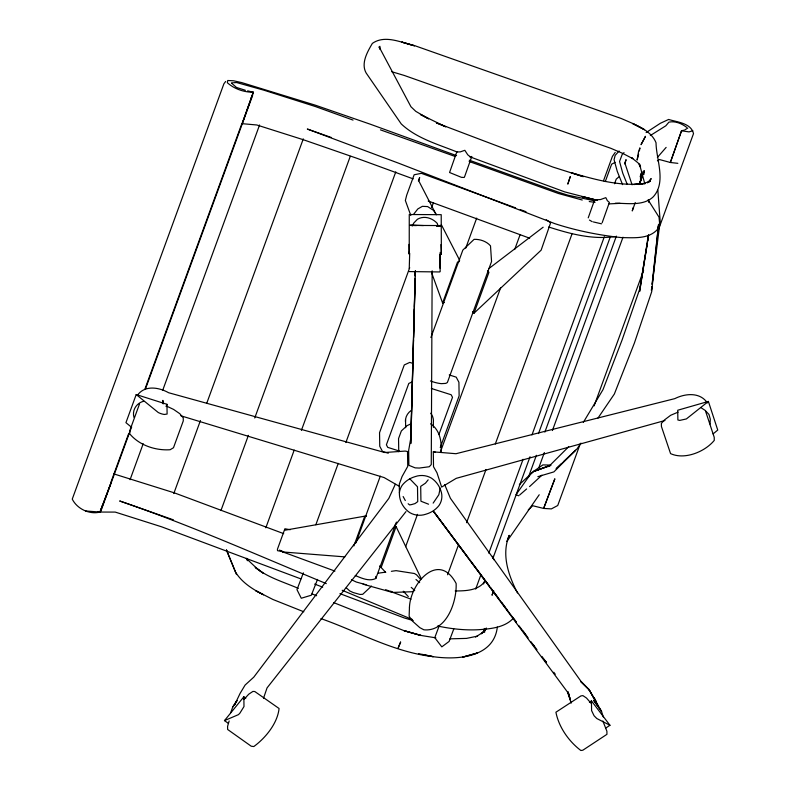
<?xml version="1.0" encoding="UTF-8"?>
<svg xmlns="http://www.w3.org/2000/svg" width="790" height="790" viewBox="0 0 790 790"><rect width="100%" height="100%" fill="white"/><g stroke="black" fill="none" stroke-linecap="round" stroke-linejoin="round"><path stroke-width="1.19" d="M409.694 253.314L409.24 268.511M432.16 270.822L431.261 464.569L429.256 466.742L419.273 468.055L415.145 467.868L408.884 465.31L408.657 450.448L410.76 438.341L415.155 278.238M440.188 252.366L440.03 268.156M415.244 271.671L410.79 443.555L413.545 339.967M415.224 275.779L415.352 270.851M413.614 337.498L414.365 309.127M414.434 306.668L415.155 279.532M415.254 275.838L415.382 270.901M644.008 174.304L644.126 170.828L639.327 184.268M710.032 424.052L710.299 419.144L708.966 414.444L705.115 410.365L700.809 407.571M652.086 284.252L652.619 279.384M652.876 276.944L658.554 224.538L651.691 291.757L634.39 343.058L614.363 394.003L598 418.048M484.122 631.98L484.527 628.702L484.655 630.943M652.194 284.262L660.154 220.993L657.853 190.212M640.532 181.661L640.493 176.21L641.974 171.469M648.343 235.074L639.643 291.401L647.375 243.379M647.761 240.97L648.146 238.57M648.639 235.035L639.614 289.347L622.105 339.927L602.987 389.677L583.316 422.403M639.396 150.91L639.93 147.868L638.527 151.7L637.105 160.064L638.606 154.248M440.208 488.082L438.845 494.738L433.147 503.121M497.325 627.053C493.908 657.576 457.459 660.223 433.256 656.678L418.69 653.686M633.086 207.79L632.267 210.94L635.249 202.556M229.149 720.974L227.579 726.385L227.629 729.466L251.24 746.224L253.817 746.54C265.559 737.949 277.488 723.393 279.077 708.502L254.795 691.527L252.899 691.428L248.712 694.222L244.071 699.328M493.098 591.809L492.051 595.245L493.711 590.811M643.455 172.852L644.126 170.828M640.226 176.476L641.618 172.477M246.915 110.245L248.751 105.04M249.117 103.994L251.408 97.585M252.543 94.375L253.314 92.242L247.625 90.86M413.19 178.876L357.534 158.514L303.301 139.721L256.849 124.988L242.125 123.674L253.314 92.242C243.913 92.272 234.383 89.003 227.332 82.723L227.737 80.501L233.613 80.787L241.799 82.614L315.556 105.258L370.471 124.267L456.581 155.64M464.589 176.763L471.808 156.44M588.224 217.852L594.653 199.791M602.158 222.76L609.386 202.438L607.362 200.68L605.821 197.648L600.548 199.544L596.667 199.732M624.574 163.856L626.065 159.659L625.009 163.461L632.079 184.83M242.125 123.674L246.549 111.281M639.515 183.961L642.448 175.894L638.962 184.544M136.216 394.546L158.247 412.508A6.942 2.321 20.1 0 0 164.389 414.454L167.105 414.039L166.957 404.302L136.216 394.546L125.946 422.66L131.584 427.301M225.664 81.469L223.906 83.77L72.255 499.122C77.055 508.829 89.487 514.833 100.034 512.058L102.562 505.126M111.005 481.989L128.74 433.414M139.514 403.957L129.718 430.797L129.767 433.868C139.267 445.323 155.511 450.715 170.117 449.737L173.484 447.742L183.28 420.902L183.231 417.831L179.764 413.674L173.583 409.418L166.394 406.021M144.787 389.47L241.908 123.467M250.776 99.175L253.314 92.242M100.745 511.426L131.634 426.837M145.597 388.601L252.632 95.432M130.073 479.678L143.188 443.743M162.661 390.428L259.564 124.998M166.127 406.554L166.957 404.302M173.79 493.543L200.443 420.527M206.792 403.137L303.281 138.872M220.933 510.587L248.406 435.339M254.745 417.979L350.266 156.351M265.835 527.799L294.196 450.112M301.395 430.402L395.79 171.855M418.384 180.93L419.628 177.523L418.957 181.236L436.248 214.811M230.631 712.827L232.724 707.07L236.941 700.562L234.63 704.818L240.091 693.403L245.107 685.058L253.778 677.158L388.828 498.411L395.286 484.3M315.842 524.748L338.248 463.375M345.862 442.528L409.704 267.682M431.686 207.464L433.374 202.833M353.89 545.92L364.674 516.384L366.471 515.939M444.395 302.511L442.598 302.955L457.529 262.063L459.336 261.609M355.935 542.878L380.286 476.173M430.915 337.508L462.831 250.094L474.089 239.35C479.994 239.113 486.502 241.296 490.501 245.838L491.558 261.5L447.466 382.271A14.911 4.987 20.1 0 1 445.442 383.417L441.363 383.654A16.728 5.589 20.1 0 1 430.451 380.958M465.725 248.169L476.696 218.099M355.263 575.545C361.563 578.112 369.216 581.835 375.843 578.448L396.412 522.091M394.714 525.153L396.096 526.614L381.165 567.506L379.783 566.045M472.637 311.724L474.02 313.186L488.951 272.283L487.568 270.832M438.973 434.362L452.502 397.321L451.149 394.753L431.34 388.473M440.267 447.525L459.128 395.869L458.911 382.281L456.215 377.146L449.253 374.934M447.575 574.755L458.556 544.675M466.584 522.704L486.008 469.487M495.3 444.029L572.177 233.484M603.501 180.752L612.378 156.44L615.222 152.391M605.288 181.562L611.628 164.211L615.045 162.394M614.541 183.774L616.23 179.142L618.965 176.842M475.689 589.093L480.764 575.189M488.803 553.168L523.079 459.276M531.966 434.935L604.33 236.733M483.589 583.958L484.853 580.482M492.871 558.51L530.041 456.729M538.484 433.591L610.275 236.961M528.362 477.328L536.4 455.297M544.863 432.1L616.358 236.131M538.879 467.591L544.379 452.542M552.408 430.55L622.994 237.207M580.146 444.108L557.73 505.511L551.371 508.898L543.648 508.434L532.727 505.738L528.263 509.866M594.11 405.882L643.603 270.328M658.406 229.781L693.511 133.619C691.102 123.043 677.277 122.193 668.636 119.448L660.341 123.299L646.131 132.562M405.625 546.72L417.505 514.339M440.415 451.9L500.653 287.708M514.655 249.551L520.176 234.521M85.498 510.972L100.034 512.058L104.468 500.179M107.203 492.96L111.242 482.157L100.034 512.058L97.812 511.486M317.531 579.396L311.329 595.216L301.276 598.247L296.971 589.646L303.37 572.839M439.033 626.302L434.767 637.658L441.808 646.862L449.105 641.44L453.786 628.949M263.495 698.311L267.05 687.902L405.981 511.604M104.853 499.152L106.808 494.046M412.222 226.009L413.753 223.076L417.436 219.255C424.112 215.324 432.298 218 437.265 223.402L437.927 225.752M649.35 181.582L651.207 178.599L647.435 182.816L650.427 181.167L642.546 183.813L633.778 184.505L645.075 183.448L643.396 183.695M236.941 700.562L232.724 707.07M580.956 443.111L576.868 449.115L556.13 468.816L561.423 463.75M539.224 494.757L506.884 541.456L509.224 535.324C501.235 554.61 508.395 575.219 517.47 592.944M486.354 628.04L483.668 631.901L481.357 633.768L485.771 628.702M485.939 628.672L483.668 631.901L475.541 637.076M413.802 214.06L417.801 208.955L422.374 206.328L427.627 206.575L433.463 210.318L435.952 213.962M513.411 618.136C504.948 627.635 490.432 628.86 478.454 629.719C464.757 630.44 451.05 628.86 437.66 626.026M529.547 486.61L541.891 475.185M228.389 723.383L224.478 720.608L243.843 696.8L245.799 698.192M428.17 479.856L425.454 483.174L420.695 486.354L420.932 501.225L428.555 504.208M640.67 176.565L643.06 173.83M657.389 157.427L666.138 147.394M484.853 581.292C478.424 590.683 465.458 590.91 455.208 590.96M137.421 395.316C144.639 384.928 158.889 387.219 168.606 392.729L384.799 452.512L405.161 451.07L407.502 451.505L407.739 466.377L402.061 476.548L399.266 484.221L399.404 492.93A25.339 23.69 -0.9 0 0 409.743 512.611A18.21 17.024 -0.9 0 0 425.938 514.191A25.339 23.69 -0.9 0 0 439.023 505.501A18.21 17.024 -0.9 0 0 440.731 490.363A25.339 23.69 -0.9 0 0 431.478 478.157A18.21 17.024 -0.9 0 0 415.283 476.577A25.339 23.69 -0.9 0 0 402.199 485.267A18.21 17.024 -0.9 0 0 399.404 492.93M371.498 586.101L362.719 594.297L360.003 594.455L353.179 592.549L349.753 590.95L346.306 587.819M568.721 446.696L548.675 466.604L550.018 465.507L533.497 471.561L530.811 473.773L516.028 494.659L518.763 495.784M619.093 150.999L615.134 155.423L614.077 159.738L617.276 171.41L622.579 184.643M564.07 461.212L575.525 450.221L553.899 471.887L537.842 476.666M474.02 313.186L541.14 250.163L550.64 222.77L546.226 219.729M519.386 484.586L533.675 471.304L542.898 464.895L550.62 465.103M519.632 495.024L526.624 488.951M624.031 152.648L622.342 154.089L619.548 161.466L622.737 173.148L627.161 184.169M713.103 433.888L717.745 430.066L708.383 401.429L677.731 410.237L677.879 419.974L679.736 420.408L686.362 418.947L708.383 401.429M488.812 268.62L543.135 227.214M589.419 702.201L591.433 700.868L609.959 725.279L605.93 727.955M657.399 160.834L659.423 159.531L670.345 162.483L677.84 163.333M650.318 135.544L665.822 125.798L668.913 122.144C675.302 120.771 681.76 123.596 686.767 127.417M414.75 590.327L412.252 591.72L392.502 592.441L363.104 584.195M411.531 382.182L408.786 383.456L386.389 444.8L387.732 447.367L399.385 451.06M411.284 423.697L407.097 425.622L401.35 430.935L398.545 438.598L398.753 451.712M684.673 129.945L687.794 128.079M678.057 412.143L670.67 415.283L664.528 419.905L661.378 423.391L661.418 426.462L670.562 453.608C684.515 460.135 704.897 451.87 714.269 440.385L714.219 437.305L705.519 411.017M224.478 720.608L238.481 714.624L239.874 713.182L243.992 706.546L243.843 696.8M692.84 130.755L689.028 131.891L681.533 130.785L670.345 162.483L681.533 130.785L683.626 130.222M664.992 420.507L456.225 478.345L441.65 487.075L436.969 472.756L433.522 466.712L433.295 451.85L455.998 453.717L674.818 398.634C685.256 393.381 700.019 391.919 707.346 402.9M477.614 636.108L466.535 638.399L449.875 638.843M232.527 82.782L231.421 82.999L236.487 87.463L245.394 90.287M284.973 530.218L366.165 515.929M280.726 550.877L282.919 551.973L344.845 556.881M378.469 573.165L385.51 572.158M391.376 571.318L396.067 570.647L414.404 573.51L416.656 574.883L420.764 579.603M620.071 203.356L608.922 203.889M614.887 236.575C592.441 239.844 569.896 233.82 548.685 226.997M233.544 82.723L236.605 82.545L263.909 90.198L315.141 106.453L353.051 120.09M642.546 183.813C618.145 186.213 594.327 179.3 571.121 172.684L577.747 174.847M100.034 512.058L115.222 512.088L161.674 526.831L300.852 578.882M440.168 225.555L410.494 225.417L416.458 225.555M409.289 271.582L439.645 271.948L440.178 271.612L439.813 254.321L440.03 262.389M410.198 225.111L423.45 225.555M464.165 177.444L461.439 177.345L449.569 172.506L456.788 151.927L460.234 151.897L464.826 150.307L467.759 154.8L471.146 157.506M615.272 203.237C627.734 203.198 643.445 206.259 653.37 196.71C666.503 182.016 656.233 159.827 656.026 142.743C652.066 132.888 642.073 127.713 632.869 123.714L644.512 129.708L633.985 124.02L621.226 118.49L414.79 45.682L401.814 42.077L414.543 45.81C401.35 42.591 385.036 34.474 372.366 43.391C367.439 51.804 360.734 63.299 366.116 72.947L401.251 123.941C416.745 138.507 437.877 144.244 457.124 152.016M589.241 201.549L595.028 202.358M435.843 637.846L421.821 635.585L404.075 630.716L420.902 635.496L403.828 630.588L333.765 602.642M290.177 529.715L284.904 528.767L277.438 549.218L277.507 550.669L283.64 551.855L279.502 550.097M433.295 451.85L435.527 452.285M422.472 654.456L433.256 656.678C393.519 652.145 358.156 631.694 320.957 618.61M594.831 200.867L567.803 195.15L558.244 192.118L469.29 160.202M593.379 221.941L601.496 223.827M366.106 584.738L356.28 582.023L351.481 579.742M597.507 200.383L564.603 191.852L469.734 156.756M597.477 200.364L582.102 196.592L595.561 199.998M582.26 200.028L558.5 193.53L469.151 161.486M113.632 473.842L174.422 492.881L283.689 533.645M413.259 620.604L404.322 617.958L339.937 593.645M391.781 71.732L404.302 75.465L610.749 148.273L622.382 153.24L632.899 158.672L631.773 157.852L638.211 163.017L640.562 167.125L639.446 163.915L644.828 183.882M180.851 415.787L384.108 477.565L398.832 486.048M412.489 619.567L342.188 590.288M411.027 599.176L385.648 589.686M413.259 363.509L409.773 362.403L404.273 364.941L379.546 432.673L379.753 446.261L382.459 451.396L388.255 453.233M579.959 175.568L583.277 176.654L552.872 167.046L436.396 122.885L445.728 126.815L420.389 114.441L428.615 118.836L415.777 111.341L410.948 106.749L379.072 46.807L379.822 48.941M380.464 129.866L455.228 156.489M331.415 137.529L307.32 129.037L398.733 163.244L554.689 223.609C576.414 230.71 598.988 235.232 621.71 237.632C633.639 237.642 648.274 239.35 657.26 229.673L659.591 223.027L659.008 217.132L648.077 199.89M428.2 201.006L529.675 238.195M334.921 571.091L282.919 551.973M515.623 207.879L421.416 173.346L414.148 174.758L406.682 195.209L405.359 200.502L410.8 215.463M520.245 209.587L526.002 211.71M173.415 519.85L119.675 500.978C189.906 524.985 257.757 555.271 326.3 583.613M314.647 584.096L322.695 587.138M303.795 611.776L272.886 599.462L255.763 590.713L263.544 594.771C252.83 589.449 241.552 582.289 235.42 571.871L226.503 550.255M298.363 588.382C283.738 582.023 267.771 577.618 255.219 567.368L262.971 573.036L256.345 567.931L246.243 558.402L247.586 560.712L246.826 558.392M312.07 593.902L316.632 595.739M609.959 725.279L596.806 718.525L594.09 715.78L591.592 710.605L591.433 700.868M589.449 220.055L592.194 221.694M390.783 591.127L392.502 592.441M408.154 503.744L409.625 504.929L411.659 504.553L415.036 503.586L417.732 501.63L417.495 486.768L409.892 478.918M415.984 579.485L419.658 582.655M411.225 587.375L414.009 589.784M430.619 423.825C439.961 430.017 441.788 441.58 441.097 451.959M379.921 566.213L385.757 572.454M403.275 591.206L408.282 596.559M590.979 703.169L586.486 698.024L582.911 695.625L580.927 695.911L555.923 712.215C558.797 727.126 568.751 741.326 580.867 750.5L582.852 750.204L606.947 734.325L606.898 731.244L602.859 721.013M433.315 511.308L504.998 607.085M506.479 609.051L516.087 621.888M519.04 625.838L525.696 634.726M530.87 641.638L534.563 646.576M541.95 656.451L546.384 662.375M553.78 672.241L555.251 674.216M468.598 558.194L434.056 511.95L567.398 691.941L570.281 699.94L568.129 692.119M470.07 560.159L489.178 585.736M490.649 587.711L498.727 598.524M501.67 602.464L507.545 610.334M512.69 617.217L516.374 622.135M522.99 630.993L528.135 637.876M533.28 644.768L536.953 649.686M545.031 660.509L546.502 662.474M597.27 705.421L593.705 700.394L601.545 711.454L603.323 717.014M598.692 707.435L601.545 711.454L588.817 689.314L580.64 681.424L589.458 690.124L598.168 706.309L594.297 698.133L595.848 701.174L588.817 689.314L589.458 690.124L580.828 681.118L450.399 498.283L444.711 484.616M405.31 500.554L403.137 496.545M441.274 224.558L459.671 260.305M640.542 178.096L641.549 180.189M396.096 526.614L421.228 578.616M226.453 549.801L236.526 574.567M431.715 273.024L442.598 302.955M568.168 692.287L570.281 699.94M568.109 692.07L571.15 703.169M493.069 556.209L493.74 559.715M484.339 628.475L484.724 632.069M163.204 403.927L162.858 400.392L162.957 402.851M379.891 46.294L380.118 49.079M648.531 199.9L648.708 202.339M440.978 244.544L441.373 254.419L441.215 214.673L409.26 214.515L409.23 251.398L408.529 253.057L409.171 254.133L409.022 244.387M433.424 427.331L433.354 422.62A14.013 13.104 -0.9 0 0 430.688 413.219M405.527 419.5L405.665 427.726M375.803 576.394L375.843 578.448M405.438 421.554A14.013 13.104 -0.9 0 1 411.077 410.563M133.984 417.367A14.013 13.104 -0.9 0 1 143.691 401.202M409.437 607.806L409.131 616.21L412.252 620.92L419.836 627.665L423.904 629.818C446.528 632.01 456.936 601.911 456.126 583.455C438.46 550.334 409.901 583.83 409.437 607.806M651.819 286.691L651.424 290.345L651.888 286.701M570.202 176.772L567.882 183.932L570.202 176.772M641.332 144.037L641.095 144.679L645.489 136.285L641.332 144.037M550.423 490.422L543.648 508.434L554.856 478.789L550.423 490.422M400.609 642.102L398.259 647.721L400.609 642.102M535.521 470.682L533.497 471.561L550.887 465.29L535.521 470.682M477.041 653.093L462.97 657.033L477.041 653.093M440.316 226.108L436.742 226.029L440.316 226.108"/></g></svg>
